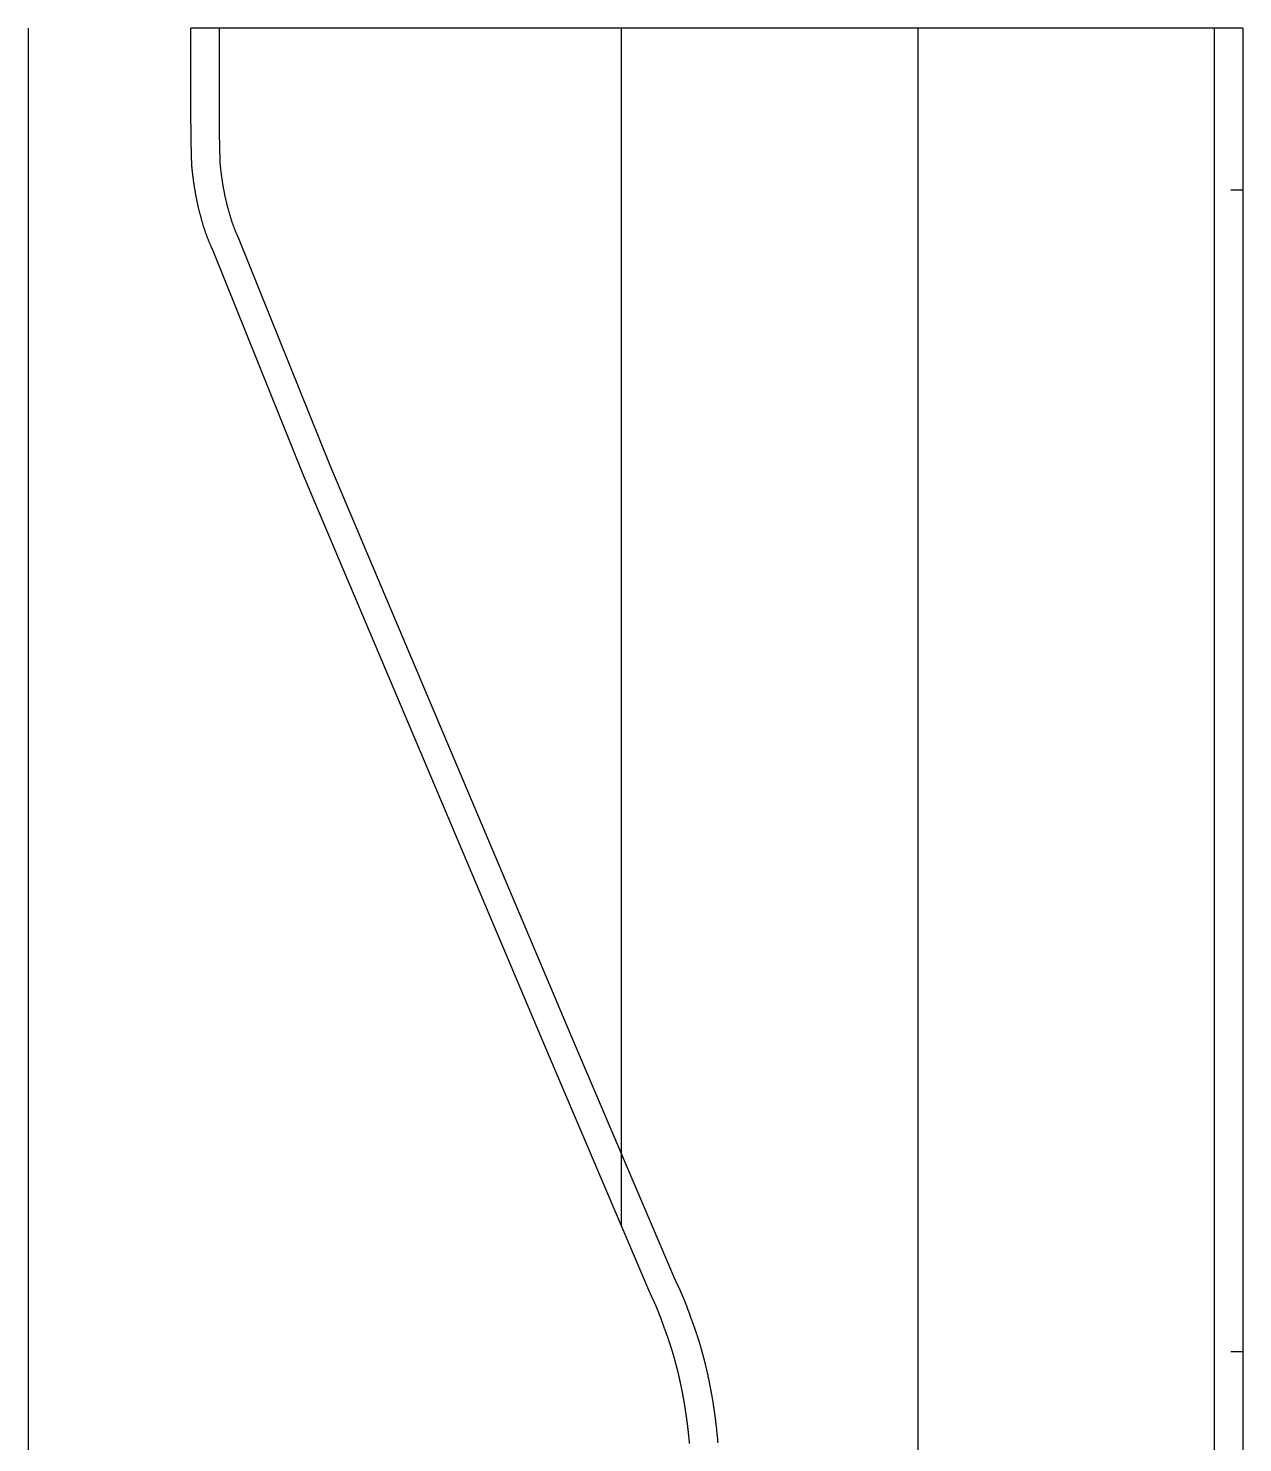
# Model space of a CAD drawing. Header units: millimetres. Extents: x 1725838 to 1745173, y -304752 to -289676.
# Drawn here: x 1728010 to 1728522, y -301455 to -300859 of the extents above; entities that cross this region are included whole.
import ezdxf

# ---------------------------------------------------------------- set-up
doc = ezdxf.new("R2010")
doc.units = ezdxf.units.MM
for name, color, linetype in [('剪口线', 7, 'Continuous'), ('文字', 7, 'Continuous'), ('缝头内线', 7, 'Continuous')]:
    doc.layers.add(name, color=color, linetype=linetype)

msp = doc.modelspace()

# ---------------------------------------------------------------- linework, layer by layer
for q in [(1728078.84, -300859.04), (1728522.02, -301664.79)]:
    msp.add_line((1728522.02, -300859.04), q)
msp.add_lwpolyline([(1728288.92, -301455.54), (1728288.88, -301454.99), (1728288.85, -301454.57), (1728288.85, -301454.5), (1728288.83, -301454.29), (1728288.81, -301454.08), (1728288.79, -301453.87), (1728288.77, -301453.66), (1728288.74, -301453.44), (1728288.72, -301453.23), (1728288.7, -301453.02), (1728288.68, -301452.81), (1728288.66, -301452.6), (1728288.64, -301452.39), (1728288.62, -301452.18), (1728288.59, -301451.97), (1728288.57, -301451.76), (1728288.55, -301451.55), (1728288.53, -301451.34), (1728288.5, -301451.13), (1728288.48, -301450.92), (1728288.46, -301450.71), (1728288.43, -301450.5), (1728288.41, -301450.3), (1728288.39, -301450.09), (1728288.36, -301449.88), (1728288.34, -301449.67), (1728288.31, -301449.46), (1728288.29, -301449.25), (1728288.26, -301449.05), (1728288.24, -301448.84), (1728288.21, -301448.63), (1728288.19, -301448.42), (1728288.16, -301448.21), (1728288.14, -301448.01), (1728288.11, -301447.8), (1728288.09, -301447.59), (1728288.06, -301447.39), (1728288.03, -301447.18), (1728288.01, -301446.97), (1728287.98, -301446.77), (1728287.95, -301446.56), (1728287.93, -301446.35), (1728287.9, -301446.15), (1728287.87, -301445.94), (1728287.85, -301445.74), (1728287.82, -301445.53), (1728287.79, -301445.33), (1728287.76, -301445.12), (1728287.73, -301444.92), (1728287.71, -301444.71), (1728287.68, -301444.51), (1728287.65, -301444.3), (1728287.62, -301444.1), (1728287.59, -301443.89), (1728287.56, -301443.69), (1728287.53, -301443.49), (1728287.5, -301443.28), (1728287.47, -301443.08), (1728287.44, -301442.87), (1728287.41, -301442.67), (1728287.38, -301442.47), (1728287.35, -301442.27), (1728287.32, -301442.06), (1728287.29, -301441.86), (1728287.26, -301441.66), (1728287.23, -301441.46), (1728287.2, -301441.25), (1728287.17, -301441.05), (1728287.14, -301440.85), (1728287.1, -301440.65), (1728287.07, -301440.45), (1728287.04, -301440.25), (1728287.01, -301440.05), (1728286.97, -301439.85), (1728286.94, -301439.65), (1728286.91, -301439.45), (1728286.88, -301439.25), (1728286.84, -301439.05), (1728286.81, -301438.85), (1728286.78, -301438.65), (1728286.74, -301438.45), (1728286.71, -301438.25), (1728286.68, -301438.05), (1728286.64, -301437.85), (1728286.61, -301437.66), (1728286.57, -301437.46), (1728286.54, -301437.26), (1728286.5, -301437.06), (1728286.47, -301436.86), (1728286.43, -301436.67), (1728286.4, -301436.47), (1728286.36, -301436.27), (1728286.33, -301436.08), (1728286.29, -301435.88), (1728286.26, -301435.68), (1728286.22, -301435.49), (1728286.18, -301435.29), (1728286.15, -301435.1), (1728286.11, -301434.9), (1728286.08, -301434.71), (1728286.04, -301434.52), (1728286, -301434.31), (1728285.96, -301434.12), (1728285.93, -301433.92), (1728285.89, -301433.73), (1728285.85, -301433.53), (1728285.81, -301433.34), (1728285.78, -301433.15), (1728285.74, -301432.96), (1728285.7, -301432.76), (1728285.66, -301432.57), (1728285.62, -301432.38), (1728285.58, -301432.19), (1728285.54, -301431.99), (1728285.51, -301431.8), (1728285.47, -301431.61), (1728285.43, -301431.42), (1728285.39, -301431.23), (1728285.35, -301431.04), (1728285.31, -301430.85), (1728285.27, -301430.66), (1728285.23, -301430.47), (1728285.19, -301430.28), (1728285.15, -301430.09), (1728285.11, -301429.9), (1728285.07, -301429.71), (1728285.03, -301429.52), (1728284.98, -301429.33), (1728284.94, -301429.15), (1728284.9, -301428.96), (1728284.86, -301428.77), (1728284.82, -301428.58), (1728284.78, -301428.39), (1728284.73, -301428.21), (1728284.69, -301428.02), (1728284.65, -301427.83), (1728284.61, -301427.65), (1728284.57, -301427.46), (1728284.52, -301427.28), (1728284.48, -301427.09), (1728284.44, -301426.91), (1728284.39, -301426.72), (1728284.35, -301426.54), (1728284.31, -301426.35), (1728284.26, -301426.17), (1728284.22, -301425.98), (1728284.18, -301425.8), (1728284.13, -301425.62), (1728284.09, -301425.43), (1728284.04, -301425.25), (1728284, -301425.07), (1728283.95, -301424.88), (1728283.91, -301424.7), (1728283.86, -301424.52), (1728283.82, -301424.34), (1728283.77, -301424.16), (1728283.73, -301423.98), (1728283.68, -301423.8), (1728283.64, -301423.62), (1728283.59, -301423.44), (1728283.55, -301423.26), (1728283.5, -301423.08), (1728283.45, -301422.9), (1728283.41, -301422.72), (1728283.36, -301422.54), (1728283.31, -301422.36), (1728283.27, -301422.18), (1728283.22, -301422.01), (1728283.17, -301421.83), (1728283.13, -301421.65), (1728283.08, -301421.48), (1728283.03, -301421.3), (1728282.98, -301421.12), (1728282.93, -301420.95), (1728282.89, -301420.77), (1728282.84, -301420.6), (1728282.79, -301420.42), (1728282.74, -301420.25), (1728282.69, -301420.07), (1728282.65, -301419.9), (1728282.6, -301419.72), (1728282.55, -301419.55), (1728282.5, -301419.38), (1728282.45, -301419.21), (1728282.4, -301419.03), (1728282.35, -301418.86), (1728282.3, -301418.69), (1728282.25, -301418.52), (1728282.2, -301418.35), (1728282.15, -301418.18), (1728282.1, -301418), (1728282.05, -301417.83), (1728282, -301417.66), (1728281.95, -301417.49), (1728281.9, -301417.33), (1728281.85, -301417.16), (1728281.8, -301416.99), (1728281.75, -301416.82), (1728281.7, -301416.65), (1728281.65, -301416.48), (1728281.6, -301416.32), (1728281.54, -301416.15), (1728281.49, -301415.98), (1728281.44, -301415.82), (1728281.39, -301415.65), (1728281.34, -301415.48), (1728281.29, -301415.32), (1728281.23, -301415.15), (1728281.18, -301414.99), (1728281.13, -301414.82), (1728281.08, -301414.66), (1728281.02, -301414.5), (1728280.97, -301414.33), (1728280.92, -301414.17), (1728280.87, -301414.01), (1728280.81, -301413.84), (1728280.76, -301413.68), (1728280.71, -301413.52), (1728280.65, -301413.36), (1728280.6, -301413.2), (1728280.54, -301413.04), (1728280.49, -301412.87), (1728280.44, -301412.71), (1728280.38, -301412.55), (1728280.33, -301412.39), (1728280.27, -301412.24), (1728280.22, -301412.08), (1728280.16, -301411.92), (1728280.11, -301411.76), (1728280.06, -301411.6), (1728280, -301411.44), (1728279.95, -301411.29), (1728279.89, -301411.13), (1728279.83, -301410.97), (1728279.78, -301410.82), (1728279.72, -301410.66), (1728279.67, -301410.5), (1728279.61, -301410.35), (1728279.56, -301410.2), (1728279.5, -301410.04), (1728279.44, -301409.89), (1728279.39, -301409.73), (1728279.33, -301409.58), (1728279.28, -301409.43), (1728279.22, -301409.27), (1728279.16, -301409.12), (1728279.11, -301408.97), (1728279.05, -301408.82), (1728278.99, -301408.67), (1728278.94, -301408.52), (1728278.88, -301408.37), (1728278.82, -301408.22), (1728278.76, -301408.07), (1728278.71, -301407.92), (1728278.65, -301407.77), (1728278.59, -301407.62), (1728278.53, -301407.47), (1728278.36, -301407.03), (1728278.22, -301406.59), (1728278.17, -301406.47), (1728278.13, -301406.34), (1728278.09, -301406.21), (1728278.05, -301406.09), (1728278, -301405.96), (1728277.96, -301405.84), (1728277.92, -301405.71), (1728277.88, -301405.58), (1728277.83, -301405.46), (1728277.79, -301405.33), (1728277.75, -301405.21), (1728277.7, -301405.09), (1728277.66, -301404.96), (1728277.62, -301404.84), (1728277.57, -301404.71), (1728277.53, -301404.59), (1728277.49, -301404.47), (1728277.44, -301404.34), (1728277.4, -301404.22), (1728277.36, -301404.1), (1728277.31, -301403.98), (1728277.27, -301403.85), (1728277.23, -301403.73), (1728277.18, -301403.61), (1728277.14, -301403.49), (1728277.09, -301403.37), (1728277.05, -301403.24), (1728277.01, -301403.12), (1728276.96, -301403), (1728276.92, -301402.88), (1728276.87, -301402.76), (1728276.83, -301402.64), (1728276.78, -301402.52), (1728276.74, -301402.4), (1728276.7, -301402.28), (1728276.65, -301402.16), (1728276.61, -301402.05), (1728276.56, -301401.93), (1728276.52, -301401.81), (1728276.47, -301401.69), (1728276.43, -301401.57), (1728276.38, -301401.46), (1728276.34, -301401.34), (1728276.29, -301401.22), (1728276.25, -301401.1), (1728276.2, -301400.99), (1728276.16, -301400.87), (1728276.11, -301400.75), (1728276.06, -301400.64), (1728276.02, -301400.52), (1728275.97, -301400.41), (1728275.93, -301400.29), (1728275.88, -301400.17), (1728275.84, -301400.06), (1728275.79, -301399.94), (1728275.75, -301399.83), (1728275.7, -301399.72), (1728275.65, -301399.6), (1728275.61, -301399.49), (1728275.56, -301399.37), (1728275.51, -301399.26), (1728275.47, -301399.15), (1728275.42, -301399.03), (1728275.38, -301398.92), (1728275.33, -301398.81), (1728275.28, -301398.7), (1728275.24, -301398.59), (1728275.19, -301398.47), (1728275.14, -301398.36), (1728275.1, -301398.25), (1728275.05, -301398.14), (1728275, -301398.03), (1728274.96, -301397.92), (1728274.91, -301397.81), (1728274.86, -301397.7), (1728274.82, -301397.59), (1728274.77, -301397.48), (1728274.72, -301397.37), (1728274.67, -301397.26), (1728274.63, -301397.15), (1728274.58, -301397.04), (1728274.53, -301396.93), (1728274.48, -301396.83), (1728274.44, -301396.72), (1728274.39, -301396.61), (1728274.34, -301396.5), (1728274.29, -301396.4), (1728274.25, -301396.29), (1728274.2, -301396.18), (1728274.15, -301396.08), (1728274.1, -301395.97), (1728274.06, -301395.87), (1728274.01, -301395.76), (1728273.96, -301395.66), (1728273.91, -301395.55), (1728273.87, -301395.45), (1728273.82, -301395.34), (1728273.77, -301395.24), (1728273.72, -301395.13), (1728273.67, -301395.03), (1728273.63, -301394.93), (1728273.58, -301394.82), (1728273.53, -301394.72), (1728273.48, -301394.62), (1728273.43, -301394.52), (1728273.38, -301394.41), (1728273.34, -301394.31), (1728273.29, -301394.21), (1728273.24, -301394.11), (1728273.19, -301394.01), (1728273.14, -301393.91), (1728273.09, -301393.81), (1728273.04, -301393.71), (1728273, -301393.61), (1728272.95, -301393.51), (1728272.9, -301393.41), (1728272.85, -301393.31), (1728272.8, -301393.21), (1728272.75, -301393.11), (1728272.7, -301393.01), (1728272.65, -301392.91), (1728272.6, -301392.81), (1728272.56, -301392.72), (1728272.51, -301392.62), (1728272.46, -301392.52), (1728272.41, -301392.42), (1728272.17, -301391.96), (1728227.89, -301287.96), (1728177.18, -301167.94), (1728126.43, -301047.85), (1728088.22, -300952.9), (1728088.18, -300952.83), (1728088.13, -300952.71), (1728088.07, -300952.59), (1728088.01, -300952.47), (1728087.96, -300952.36), (1728087.9, -300952.24), (1728087.85, -300952.12), (1728087.79, -300952), (1728087.74, -300951.88), (1728087.68, -300951.76), (1728087.63, -300951.64), (1728087.57, -300951.52), (1728087.52, -300951.4), (1728087.46, -300951.28), (1728087.41, -300951.15), (1728087.36, -300951.03), (1728087.31, -300950.92), (1728087.2, -300950.67), (1728087.09, -300950.42), (1728086.99, -300950.18), (1728086.88, -300949.93), (1728086.78, -300949.69), (1728086.67, -300949.44), (1728086.57, -300949.19), (1728086.47, -300948.94), (1728086.37, -300948.69), (1728086.27, -300948.44), (1728086.17, -300948.18), (1728086.07, -300947.93), (1728085.97, -300947.68), (1728085.87, -300947.42), (1728085.77, -300947.16), (1728085.68, -300946.91), (1728085.58, -300946.65), (1728085.49, -300946.39), (1728085.39, -300946.13), (1728085.3, -300945.87), (1728085.2, -300945.61), (1728085.11, -300945.35), (1728085.02, -300945.09), (1728084.93, -300944.83), (1728084.84, -300944.56), (1728084.75, -300944.3), (1728084.66, -300944.03), (1728084.57, -300943.77), (1728084.48, -300943.5), (1728084.4, -300943.23), (1728084.31, -300942.96), (1728084.22, -300942.7), (1728084.14, -300942.43), (1728084.05, -300942.16), (1728083.97, -300941.88), (1728083.89, -300941.61), (1728083.8, -300941.34), (1728083.72, -300941.07), (1728083.64, -300940.79), (1728083.56, -300940.52), (1728083.48, -300940.24), (1728083.4, -300939.96), (1728083.32, -300939.69), (1728083.24, -300939.41), (1728083.17, -300939.13), (1728083.09, -300938.85), (1728083.01, -300938.57), (1728082.94, -300938.29), (1728082.86, -300938.01), (1728082.79, -300937.72), (1728082.71, -300937.44), (1728082.64, -300937.16), (1728082.57, -300936.87), (1728082.5, -300936.59), (1728082.42, -300936.3), (1728082.35, -300936.01), (1728082.28, -300935.73), (1728082.22, -300935.44), (1728082.15, -300935.15), (1728082.08, -300934.86), (1728082.01, -300934.57), (1728081.94, -300934.28), (1728081.88, -300933.99), (1728081.81, -300933.7), (1728081.75, -300933.41), (1728081.68, -300933.12), (1728081.62, -300932.82), (1728081.56, -300932.53), (1728081.5, -300932.23), (1728081.43, -300931.94), (1728081.37, -300931.64), (1728081.31, -300931.35), (1728081.25, -300931.05), (1728081.19, -300930.75), (1728081.14, -300930.46), (1728081.08, -300930.16), (1728081.02, -300929.86), (1728080.96, -300929.56), (1728080.91, -300929.26), (1728080.85, -300928.96), (1728080.8, -300928.66), (1728080.75, -300928.35), (1728080.69, -300928.05), (1728080.64, -300927.75), (1728080.59, -300927.44), (1728080.54, -300927.14), (1728080.49, -300926.84), (1728080.44, -300926.53), (1728080.39, -300926.23), (1728080.34, -300925.92), (1728080.29, -300925.61), (1728080.24, -300925.31), (1728080.19, -300925), (1728080.15, -300924.69), (1728080.1, -300924.38), (1728080.06, -300924.07), (1728080.01, -300923.77), (1728079.97, -300923.46), (1728079.93, -300923.15), (1728079.88, -300922.84), (1728079.84, -300922.53), (1728079.8, -300922.21), (1728079.76, -300921.9), (1728079.72, -300921.59), (1728079.68, -300921.28), (1728079.64, -300920.97), (1728079.61, -300920.65), (1728079.57, -300920.34), (1728079.53, -300920.03), (1728079.5, -300919.71), (1728079.46, -300919.4), (1728079.43, -300919.08), (1728079.39, -300918.77), (1728079.36, -300918.45), (1728079.33, -300918.13), (1728079.3, -300917.82), (1728079.26, -300917.5), (1728079.2, -300916.81), (1728079.17, -300916.07), (1728079.16, -300915.71), (1728079.15, -300915.34), (1728079.14, -300914.98), (1728079.13, -300914.61), (1728079.12, -300914.25), (1728079.11, -300913.88), (1728079.1, -300913.52), (1728079.09, -300913.15), (1728079.08, -300912.79), (1728079.07, -300912.42), (1728079.06, -300912.06), (1728079.05, -300911.69), (1728079.04, -300911.32), (1728079.03, -300910.96), (1728079.02, -300910.59), (1728079.02, -300910.23), (1728079.01, -300909.86), (1728079, -300909.5), (1728078.99, -300909.13), (1728078.98, -300908.77), (1728078.98, -300908.4), (1728078.97, -300908.03), (1728078.96, -300907.67), (1728078.96, -300907.3), (1728078.95, -300906.94), (1728078.94, -300906.57), (1728078.94, -300906.21), (1728078.93, -300905.84), (1728078.92, -300905.47), (1728078.92, -300905.11), (1728078.91, -300904.74), (1728078.91, -300904.38), (1728078.9, -300904.01), (1728078.9, -300903.65), (1728078.89, -300903.28), (1728078.89, -300902.91), (1728078.88, -300902.55), (1728078.88, -300902.18), (1728078.88, -300901.82), (1728078.87, -300901.45), (1728078.87, -300901.08), (1728078.86, -300900.72), (1728078.86, -300900.35), (1728078.86, -300899.99), (1728078.86, -300899.62), (1728078.85, -300899.25), (1728078.85, -300898.89), (1728078.85, -300898.52), (1728078.85, -300898.16), (1728078.84, -300897.79), (1728078.84, -300897.42), (1728078.84, -300897.06), (1728078.84, -300896.69), (1728078.84, -300896.33), (1728078.84, -300895.96), (1728078.84, -300895.59), (1728078.84, -300895.23), (1728078.84, -300894.86), (1728078.84, -300894.49), (1728078.84, -300894.13), (1728078.84, -300893.76), (1728078.84, -300893.4), (1728078.84, -300893.03), (1728078.84, -300859.04)])
at = {"layer": '剪口线', "color": 2}
for p, q in [((1728522.02, -300927.27), (1728517.02, -300927.27)), ((1728522.02, -301416.88), (1728517.02, -301416.88))]:
    msp.add_line(p, q, dxfattribs=at)
at = {"layer": '文字', "color": 3}
for p, q in [((1728260.16, -300859.04), (1728260.16, -301363.74)), ((1728385.09, -300859.04), (1728385.09, -301664.79))]:
    msp.add_line(p, q, dxfattribs=at)
at = {"layer": '缝头内线', "color": 1}
for p, q in [((1728010.29, -300859.04), (1728010.29, -301664.79)), ((1728510.02, -300859.04), (1728510.02, -301664.79))]:
    msp.add_line(p, q, dxfattribs=at)
msp.add_lwpolyline([(1728300.93, -301455.26), (1728300.89, -301454.7), (1728300.85, -301454.15), (1728300.81, -301453.58), (1728300.79, -301453.37), (1728300.77, -301453.15), (1728300.75, -301452.92), (1728300.73, -301452.7), (1728300.71, -301452.48), (1728300.69, -301452.26), (1728300.66, -301452.04), (1728300.64, -301451.82), (1728300.62, -301451.6), (1728300.6, -301451.37), (1728300.57, -301451.15), (1728300.55, -301450.93), (1728300.53, -301450.71), (1728300.5, -301450.49), (1728300.48, -301450.27), (1728300.46, -301450.05), (1728300.43, -301449.83), (1728300.41, -301449.61), (1728300.38, -301449.39), (1728300.36, -301449.17), (1728300.33, -301448.95), (1728300.31, -301448.73), (1728300.28, -301448.51), (1728300.26, -301448.29), (1728300.23, -301448.07), (1728300.21, -301447.85), (1728300.18, -301447.63), (1728300.15, -301447.41), (1728300.13, -301447.2), (1728300.1, -301446.98), (1728300.07, -301446.76), (1728300.05, -301446.54), (1728300.02, -301446.32), (1728299.99, -301446.1), (1728299.97, -301445.89), (1728299.94, -301445.67), (1728299.91, -301445.45), (1728299.88, -301445.23), (1728299.85, -301445.02), (1728299.83, -301444.8), (1728299.8, -301444.58), (1728299.77, -301444.37), (1728299.74, -301444.15), (1728299.71, -301443.93), (1728299.68, -301443.72), (1728299.65, -301443.5), (1728299.62, -301443.28), (1728299.59, -301443.07), (1728299.56, -301442.85), (1728299.53, -301442.64), (1728299.5, -301442.42), (1728299.47, -301442.21), (1728299.44, -301441.99), (1728299.41, -301441.78), (1728299.38, -301441.56), (1728299.35, -301441.35), (1728299.32, -301441.13), (1728299.28, -301440.92), (1728299.25, -301440.7), (1728299.22, -301440.49), (1728299.19, -301440.27), (1728299.16, -301440.06), (1728299.12, -301439.85), (1728299.09, -301439.63), (1728299.06, -301439.42), (1728299.02, -301439.21), (1728298.99, -301438.99), (1728298.96, -301438.78), (1728298.92, -301438.57), (1728298.89, -301438.36), (1728298.86, -301438.15), (1728298.82, -301437.93), (1728298.79, -301437.72), (1728298.75, -301437.51), (1728298.72, -301437.3), (1728298.68, -301437.09), (1728298.65, -301436.88), (1728298.61, -301436.67), (1728298.58, -301436.46), (1728298.54, -301436.25), (1728298.51, -301436.04), (1728298.47, -301435.83), (1728298.43, -301435.62), (1728298.4, -301435.41), (1728298.36, -301435.2), (1728298.32, -301434.99), (1728298.29, -301434.78), (1728298.25, -301434.57), (1728298.21, -301434.36), (1728298.17, -301434.15), (1728298.14, -301433.94), (1728298.1, -301433.74), (1728298.06, -301433.53), (1728298.02, -301433.32), (1728297.99, -301433.11), (1728297.95, -301432.91), (1728297.91, -301432.7), (1728297.87, -301432.49), (1728297.83, -301432.29), (1728297.79, -301432.07), (1728297.75, -301431.86), (1728297.71, -301431.65), (1728297.67, -301431.45), (1728297.63, -301431.24), (1728297.59, -301431.04), (1728297.55, -301430.83), (1728297.51, -301430.63), (1728297.47, -301430.42), (1728297.43, -301430.22), (1728297.39, -301430.01), (1728297.35, -301429.81), (1728297.3, -301429.61), (1728297.26, -301429.4), (1728297.22, -301429.2), (1728297.18, -301429), (1728297.14, -301428.79), (1728297.1, -301428.59), (1728297.05, -301428.39), (1728297.01, -301428.19), (1728296.97, -301427.98), (1728296.93, -301427.78), (1728296.88, -301427.58), (1728296.84, -301427.38), (1728296.8, -301427.18), (1728296.75, -301426.98), (1728296.71, -301426.78), (1728296.66, -301426.57), (1728296.62, -301426.37), (1728296.58, -301426.17), (1728296.53, -301425.97), (1728296.49, -301425.77), (1728296.44, -301425.57), (1728296.4, -301425.38), (1728296.35, -301425.18), (1728296.31, -301424.98), (1728296.26, -301424.78), (1728296.22, -301424.58), (1728296.17, -301424.38), (1728296.12, -301424.18), (1728296.08, -301423.99), (1728296.03, -301423.79), (1728295.99, -301423.59), (1728295.94, -301423.4), (1728295.89, -301423.2), (1728295.84, -301423), (1728295.8, -301422.81), (1728295.75, -301422.61), (1728295.7, -301422.41), (1728295.66, -301422.22), (1728295.61, -301422.02), (1728295.56, -301421.83), (1728295.51, -301421.63), (1728295.46, -301421.44), (1728295.41, -301421.24), (1728295.37, -301421.05), (1728295.32, -301420.86), (1728295.27, -301420.66), (1728295.22, -301420.47), (1728295.17, -301420.28), (1728295.12, -301420.08), (1728295.07, -301419.89), (1728295.02, -301419.7), (1728294.97, -301419.51), (1728294.92, -301419.32), (1728294.87, -301419.13), (1728294.82, -301418.93), (1728294.77, -301418.74), (1728294.72, -301418.55), (1728294.67, -301418.36), (1728294.62, -301418.17), (1728294.56, -301417.98), (1728294.51, -301417.8), (1728294.46, -301417.61), (1728294.41, -301417.42), (1728294.36, -301417.23), (1728294.31, -301417.04), (1728294.25, -301416.85), (1728294.2, -301416.67), (1728294.15, -301416.48), (1728294.1, -301416.29), (1728294.04, -301416.11), (1728293.99, -301415.92), (1728293.94, -301415.73), (1728293.89, -301415.55), (1728293.83, -301415.36), (1728293.78, -301415.18), (1728293.72, -301414.99), (1728293.67, -301414.81), (1728293.62, -301414.62), (1728293.56, -301414.44), (1728293.51, -301414.26), (1728293.45, -301414.07), (1728293.4, -301413.89), (1728293.34, -301413.71), (1728293.29, -301413.52), (1728293.23, -301413.34), (1728293.18, -301413.16), (1728293.12, -301412.98), (1728293.07, -301412.8), (1728293.01, -301412.61), (1728292.96, -301412.43), (1728292.9, -301412.25), (1728292.84, -301412.07), (1728292.79, -301411.89), (1728292.73, -301411.71), (1728292.67, -301411.53), (1728292.62, -301411.36), (1728292.56, -301411.18), (1728292.5, -301411), (1728292.45, -301410.82), (1728292.39, -301410.64), (1728292.33, -301410.46), (1728292.27, -301410.29), (1728292.22, -301410.11), (1728292.16, -301409.93), (1728292.1, -301409.76), (1728292.04, -301409.58), (1728291.98, -301409.4), (1728291.92, -301409.23), (1728291.87, -301409.05), (1728291.81, -301408.88), (1728291.75, -301408.7), (1728291.69, -301408.53), (1728291.63, -301408.35), (1728291.57, -301408.18), (1728291.51, -301408.01), (1728291.45, -301407.83), (1728291.39, -301407.66), (1728291.33, -301407.49), (1728291.27, -301407.31), (1728291.21, -301407.14), (1728291.15, -301406.97), (1728291.09, -301406.8), (1728291.03, -301406.63), (1728290.96, -301406.45), (1728290.9, -301406.28), (1728290.84, -301406.11), (1728290.78, -301405.94), (1728290.72, -301405.78), (1728290.66, -301405.61), (1728290.59, -301405.44), (1728290.53, -301405.27), (1728290.47, -301405.1), (1728290.41, -301404.93), (1728290.35, -301404.77), (1728290.28, -301404.6), (1728290.22, -301404.43), (1728290.16, -301404.27), (1728290.09, -301404.1), (1728290.03, -301403.93), (1728289.97, -301403.77), (1728289.9, -301403.6), (1728289.84, -301403.44), (1728289.78, -301403.27), (1728289.71, -301403.11), (1728289.65, -301402.95), (1728289.6, -301402.81), (1728289.56, -301402.67), (1728289.51, -301402.53), (1728289.46, -301402.39), (1728289.42, -301402.26), (1728289.37, -301402.12), (1728289.32, -301401.98), (1728289.28, -301401.84), (1728289.23, -301401.71), (1728289.18, -301401.57), (1728289.14, -301401.43), (1728289.09, -301401.29), (1728289.04, -301401.16), (1728289, -301401.02), (1728288.95, -301400.89), (1728288.9, -301400.75), (1728288.85, -301400.62), (1728288.81, -301400.48), (1728288.76, -301400.35), (1728288.71, -301400.21), (1728288.66, -301400.08), (1728288.61, -301399.94), (1728288.57, -301399.81), (1728288.52, -301399.67), (1728288.47, -301399.54), (1728288.42, -301399.41), (1728288.37, -301399.27), (1728288.33, -301399.14), (1728288.28, -301399.01), (1728288.23, -301398.87), (1728288.18, -301398.74), (1728288.13, -301398.61), (1728288.08, -301398.48), (1728288.03, -301398.34), (1728287.98, -301398.21), (1728287.94, -301398.08), (1728287.89, -301397.95), (1728287.84, -301397.82), (1728287.79, -301397.69), (1728287.74, -301397.56), (1728287.69, -301397.43), (1728287.64, -301397.3), (1728287.59, -301397.16), (1728287.54, -301397.03), (1728287.49, -301396.91), (1728287.44, -301396.78), (1728287.39, -301396.65), (1728287.34, -301396.52), (1728287.29, -301396.39), (1728287.24, -301396.26), (1728287.19, -301396.13), (1728287.14, -301396), (1728287.09, -301395.87), (1728287.04, -301395.75), (1728286.98, -301395.62), (1728286.93, -301395.49), (1728286.88, -301395.36), (1728286.83, -301395.24), (1728286.78, -301395.11), (1728286.73, -301394.98), (1728286.68, -301394.86), (1728286.63, -301394.73), (1728286.57, -301394.6), (1728286.52, -301394.48), (1728286.47, -301394.35), (1728286.42, -301394.23), (1728286.37, -301394.1), (1728286.32, -301393.97), (1728286.26, -301393.85), (1728286.21, -301393.72), (1728286.16, -301393.6), (1728286.11, -301393.48), (1728286.05, -301393.35), (1728286, -301393.23), (1728285.95, -301393.1), (1728285.9, -301392.98), (1728285.84, -301392.86), (1728285.79, -301392.73), (1728285.74, -301392.61), (1728285.68, -301392.49), (1728285.63, -301392.37), (1728285.58, -301392.25), (1728285.53, -301392.12), (1728285.47, -301392), (1728285.42, -301391.88), (1728285.37, -301391.76), (1728285.31, -301391.64), (1728285.26, -301391.52), (1728285.21, -301391.4), (1728285.15, -301391.28), (1728285.1, -301391.16), (1728285.04, -301391.04), (1728284.99, -301390.92), (1728284.94, -301390.8), (1728284.88, -301390.68), (1728284.83, -301390.56), (1728284.77, -301390.44), (1728284.72, -301390.33), (1728284.66, -301390.21), (1728284.61, -301390.09), (1728284.56, -301389.97), (1728284.5, -301389.86), (1728284.45, -301389.74), (1728284.39, -301389.62), (1728284.34, -301389.51), (1728284.28, -301389.39), (1728284.23, -301389.27), (1728284.17, -301389.16), (1728284.12, -301389.04), (1728284.06, -301388.92), (1728284.01, -301388.81), (1728283.95, -301388.69), (1728283.9, -301388.58), (1728283.84, -301388.46), (1728283.78, -301388.35), (1728283.73, -301388.24), (1728283.67, -301388.12), (1728283.62, -301388.01), (1728283.56, -301387.89), (1728283.5, -301387.78), (1728283.45, -301387.67), (1728283.39, -301387.55), (1728283.34, -301387.44), (1728283.28, -301387.33), (1728283.22, -301387.22), (1728283.17, -301387.1), (1728283.11, -301386.99), (1728283.05, -301386.88), (1728238.94, -301283.27), (1728188.23, -301163.27), (1728137.52, -301043.27), (1728099.2, -300948.04), (1728099.15, -300947.95), (1728099.1, -300947.85), (1728099.06, -300947.76), (1728099.01, -300947.66), (1728098.97, -300947.56), (1728098.92, -300947.46), (1728098.87, -300947.37), (1728098.83, -300947.27), (1728098.78, -300947.17), (1728098.74, -300947.07), (1728098.69, -300946.98), (1728098.65, -300946.88), (1728098.6, -300946.78), (1728098.55, -300946.68), (1728098.51, -300946.58), (1728098.47, -300946.48), (1728098.42, -300946.38), (1728098.38, -300946.28), (1728098.33, -300946.18), (1728098.29, -300946.09), (1728098.2, -300945.88), (1728098.11, -300945.67), (1728098.02, -300945.47), (1728097.93, -300945.26), (1728097.85, -300945.05), (1728097.76, -300944.85), (1728097.67, -300944.64), (1728097.59, -300944.43), (1728097.5, -300944.21), (1728097.42, -300944), (1728097.33, -300943.79), (1728097.25, -300943.57), (1728097.17, -300943.36), (1728097.08, -300943.14), (1728097, -300942.92), (1728096.92, -300942.7), (1728096.83, -300942.48), (1728096.75, -300942.26), (1728096.67, -300942.04), (1728096.59, -300941.81), (1728096.51, -300941.59), (1728096.43, -300941.36), (1728096.35, -300941.14), (1728096.27, -300940.91), (1728096.19, -300940.68), (1728096.12, -300940.45), (1728096.04, -300940.23), (1728095.96, -300939.99), (1728095.89, -300939.76), (1728095.81, -300939.53), (1728095.74, -300939.3), (1728095.66, -300939.06), (1728095.59, -300938.83), (1728095.51, -300938.59), (1728095.44, -300938.36), (1728095.37, -300938.12), (1728095.29, -300937.88), (1728095.22, -300937.64), (1728095.15, -300937.4), (1728095.08, -300937.16), (1728095.01, -300936.91), (1728094.94, -300936.67), (1728094.87, -300936.42), (1728094.8, -300936.18), (1728094.73, -300935.93), (1728094.66, -300935.68), (1728094.6, -300935.43), (1728094.53, -300935.18), (1728094.46, -300934.93), (1728094.4, -300934.68), (1728094.33, -300934.43), (1728094.26, -300934.18), (1728094.2, -300933.92), (1728094.14, -300933.67), (1728094.07, -300933.41), (1728094.01, -300933.16), (1728093.95, -300932.9), (1728093.89, -300932.65), (1728093.82, -300932.39), (1728093.76, -300932.13), (1728093.7, -300931.87), (1728093.64, -300931.61), (1728093.58, -300931.35), (1728093.53, -300931.09), (1728093.47, -300930.82), (1728093.41, -300930.56), (1728093.35, -300930.3), (1728093.3, -300930.03), (1728093.24, -300929.77), (1728093.18, -300929.5), (1728093.13, -300929.24), (1728093.07, -300928.97), (1728093.02, -300928.7), (1728092.97, -300928.43), (1728092.91, -300928.16), (1728092.86, -300927.89), (1728092.81, -300927.62), (1728092.76, -300927.35), (1728092.71, -300927.08), (1728092.66, -300926.81), (1728092.61, -300926.53), (1728092.56, -300926.26), (1728092.51, -300925.98), (1728092.46, -300925.71), (1728092.42, -300925.43), (1728092.37, -300925.16), (1728092.32, -300924.88), (1728092.28, -300924.6), (1728092.23, -300924.32), (1728092.19, -300924.04), (1728092.15, -300923.76), (1728092.1, -300923.49), (1728092.06, -300923.2), (1728092.02, -300922.92), (1728091.98, -300922.64), (1728091.93, -300922.36), (1728091.89, -300922.08), (1728091.85, -300921.8), (1728091.82, -300921.51), (1728091.78, -300921.23), (1728091.74, -300920.94), (1728091.7, -300920.66), (1728091.66, -300920.37), (1728091.63, -300920.09), (1728091.59, -300919.8), (1728091.56, -300919.52), (1728091.52, -300919.23), (1728091.49, -300918.94), (1728091.45, -300918.65), (1728091.42, -300918.37), (1728091.39, -300918.08), (1728091.36, -300917.79), (1728091.33, -300917.5), (1728091.3, -300917.21), (1728091.27, -300916.92), (1728091.24, -300916.63), (1728091.21, -300916.34), (1728091.18, -300916.04), (1728091.17, -300915.69), (1728091.16, -300915.33), (1728091.15, -300914.98), (1728091.14, -300914.62), (1728091.13, -300914.26), (1728091.12, -300913.9), (1728091.1, -300913.54), (1728091.09, -300913.18), (1728091.08, -300912.82), (1728091.08, -300912.46), (1728091.07, -300912.11), (1728091.06, -300911.75), (1728091.05, -300911.39), (1728091.04, -300911.03), (1728091.03, -300910.67), (1728091.02, -300910.31), (1728091.01, -300909.95), (1728091.01, -300909.59), (1728091, -300909.23), (1728090.99, -300908.87), (1728090.98, -300908.51), (1728090.97, -300908.15), (1728090.97, -300907.8), (1728090.96, -300907.44), (1728090.95, -300907.08), (1728090.95, -300906.72), (1728090.94, -300906.36), (1728090.93, -300906), (1728090.93, -300905.64), (1728090.92, -300905.28), (1728090.92, -300904.92), (1728090.91, -300904.56), (1728090.91, -300904.2), (1728090.9, -300903.84), (1728090.9, -300903.48), (1728090.89, -300903.12), (1728090.89, -300902.76), (1728090.88, -300902.4), (1728090.88, -300902.04), (1728090.87, -300901.68), (1728090.87, -300901.32), (1728090.87, -300900.97), (1728090.86, -300900.61), (1728090.86, -300900.25), (1728090.86, -300899.89), (1728090.86, -300899.53), (1728090.85, -300899.17), (1728090.85, -300898.81), (1728090.85, -300898.45), (1728090.85, -300898.09), (1728090.84, -300897.73), (1728090.84, -300897.37), (1728090.84, -300897.01), (1728090.84, -300896.65), (1728090.84, -300896.29), (1728090.84, -300895.93), (1728090.84, -300895.57), (1728090.84, -300895.21), (1728090.84, -300894.85), (1728090.84, -300894.49), (1728090.84, -300894.13), (1728090.84, -300893.77), (1728090.84, -300893.41), (1728090.84, -300893.04), (1728090.84, -300859.04)], dxfattribs=at)

doc.saveas('drawing.dxf')
